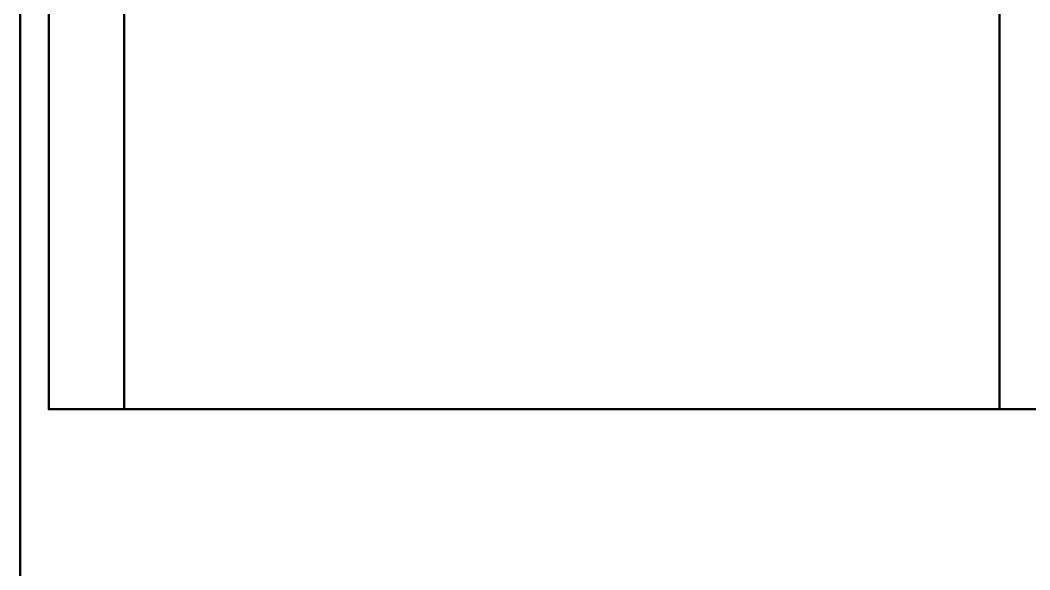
# Model space of a CAD drawing. Header units: millimetres. Extents: x 153 to 11230, y 154 to 10357.
# Drawn here: x 1440.31 to 1473.75, y 1263.42 to 1281.62 of the extents above; entities that cross this region are included whole.
import ezdxf

# ---------------------------------------------------------------- set-up
doc = ezdxf.new("R2010")
doc.units = ezdxf.units.MM
doc.layers.add('468_Bar attrezzature', color=73, linetype='Continuous', lineweight=50)
doc.layers.add('490_CAMPITURE_001-AM_0', color=9, linetype='Continuous', lineweight=0)

# ---------------------------------------------------------------- blocks, each defined once
blk = doc.blocks.new('NEEN94T')
blk.add_lwpolyline([(0, 0), (1400, 0), (1400, -920), (0, -920)], close=True)
for points in [[(0, -835, 620), (0, 0, 620), (1400, 0, 2360), (1400, -835, 2360)], [(1400, -835, 2360), (1400, 0, 2360), (1400, 0, 2580), (1400, -835, 2580)], [(1400, -892.85, 2640), (1400, -75, 2640), (0, -75, 900), (0, -892.85, 900)], [(1400, -892.85, 2640), (1400, -892.85, 2640), (1400, -896.5, 2637.63), (1400, -75, 2640)]]:
    blk.add_3dface(points)
for points, invisible_edges in [([(1400, -919.65, 2585.63), (1400, -919.88, 2583.03), (1400, -916, 2580), (1400, 0, 2580)], 8), ([(1400, -75, 2640), (1400, -896.5, 2637.63), (1400, -919.65, 2585.63), (1400, 0, 2580)], 12)]:
    blk.add_3dface(points, dxfattribs=dict(invisible_edges=invisible_edges))
blk = doc.blocks.new('VR4014N')
for p, q in [((1105.05, -35.99), (1105.05, -380)), ((1394.97, -380), (1394.97, -35.99))]:
    blk.add_line(p, q)
at = {"extrusion": (-4.05736e-16, -1, 2.22045e-16)}
for p, q in [((1152.48, -380, 932.44), (1155.69, -380, 937.99)), ((1155.69, -380, 926.89), (1152.48, -380, 932.44)), ((1152.48, -380, 971.74), (1155.69, -380, 977.29)), ((1155.69, -380, 966.19), (1152.48, -380, 971.74)), ((1152.48, -380, 958.64), (1155.69, -380, 964.19)), ((1155.69, -380, 953.09), (1152.48, -380, 958.64)), ((1152.48, -380, 945.54), (1155.69, -380, 951.09)), ((1155.69, -380, 939.99), (1152.48, -380, 945.54)), ((1152.48, -380, 984.84), (1155.69, -380, 990.39)), ((1155.69, -380, 979.29), (1152.48, -380, 984.84)), ((1155.69, -380, 937.99), (1162.1, -380, 937.99)), ((1162.1, -380, 926.89), (1155.69, -380, 926.89)), ((1155.69, -380, 977.29), (1162.1, -380, 977.29)), ((1162.1, -380, 966.19), (1155.69, -380, 966.19)), ((1155.69, -380, 964.19), (1162.1, -380, 964.19)), ((1162.1, -380, 953.09), (1155.69, -380, 953.09)), ((1155.69, -380, 951.09), (1162.1, -380, 951.09)), ((1162.1, -380, 939.99), (1155.69, -380, 939.99)), ((1155.69, -380, 990.39), (1162.1, -380, 990.39)), ((1162.1, -380, 979.29), (1155.69, -380, 979.29)), ((1162.1, -380, 937.99), (1165.3, -380, 932.44)), ((1165.3, -380, 932.44), (1162.1, -380, 926.89)), ((1162.1, -380, 977.29), (1165.3, -380, 971.74)), ((1165.3, -380, 971.74), (1162.1, -380, 966.19)), ((1162.1, -380, 964.19), (1165.3, -380, 958.64)), ((1165.3, -380, 958.64), (1162.1, -380, 953.09)), ((1162.1, -380, 951.09), (1165.3, -380, 945.54)), ((1165.3, -380, 945.54), (1162.1, -380, 939.99)), ((1162.1, -380, 990.39), (1165.3, -380, 984.84)), ((1165.3, -380, 984.84), (1162.1, -380, 979.29)), ((1163.83, -380, 938.99), (1167.03, -380, 944.54)), ((1167.03, -380, 933.44), (1163.83, -380, 938.99)), ((1163.83, -380, 925.89), (1167.03, -380, 931.44)), ((1167.03, -380, 920.34), (1163.83, -380, 925.89)), ((1163.83, -380, 978.29), (1167.03, -380, 983.84)), ((1167.03, -380, 972.74), (1163.83, -380, 978.29)), ((1163.83, -380, 952.09), (1167.03, -380, 957.64)), ((1167.03, -380, 946.54), (1163.83, -380, 952.09)), ((1163.83, -380, 965.19), (1167.03, -380, 970.74)), ((1167.03, -380, 959.64), (1163.83, -380, 965.19)), ((1163.83, -380, 991.39), (1167.03, -380, 996.94)), ((1167.03, -380, 985.84), (1163.83, -380, 991.39)), ((1167.03, -380, 944.54), (1173.44, -380, 944.54)), ((1173.44, -380, 933.44), (1167.03, -380, 933.44)), ((1167.03, -380, 931.44), (1173.44, -380, 931.44)), ((1173.44, -380, 920.34), (1167.03, -380, 920.34)), ((1167.03, -380, 983.84), (1173.44, -380, 983.84)), ((1173.44, -380, 972.74), (1167.03, -380, 972.74)), ((1167.03, -380, 957.64), (1173.44, -380, 957.64)), ((1173.44, -380, 946.54), (1167.03, -380, 946.54)), ((1167.03, -380, 970.74), (1173.44, -380, 970.74)), ((1173.44, -380, 959.64), (1167.03, -380, 959.64)), ((1167.03, -380, 996.94), (1173.44, -380, 996.94)), ((1173.44, -380, 985.84), (1167.03, -380, 985.84)), ((1173.44, -380, 944.54), (1176.65, -380, 938.99)), ((1176.65, -380, 938.99), (1173.44, -380, 933.44)), ((1173.44, -380, 931.44), (1176.65, -380, 925.89)), ((1176.65, -380, 925.89), (1173.44, -380, 920.34)), ((1173.44, -380, 983.84), (1176.65, -380, 978.29)), ((1176.65, -380, 978.29), (1173.44, -380, 972.74)), ((1173.44, -380, 957.64), (1176.65, -380, 952.09)), ((1176.65, -380, 952.09), (1173.44, -380, 946.54)), ((1173.44, -380, 970.74), (1176.65, -380, 965.19)), ((1176.65, -380, 965.19), (1173.44, -380, 959.64)), ((1173.44, -380, 996.94), (1176.65, -380, 991.39)), ((1176.65, -380, 991.39), (1173.44, -380, 985.84)), ((1175.17, -380, 932.44), (1178.38, -380, 937.99)), ((1178.38, -380, 926.89), (1175.17, -380, 932.44)), ((1175.17, -380, 971.74), (1178.38, -380, 977.29)), ((1178.38, -380, 966.19), (1175.17, -380, 971.74)), ((1175.17, -380, 958.64), (1178.38, -380, 964.19)), ((1178.38, -380, 953.09), (1175.17, -380, 958.64)), ((1175.17, -380, 945.54), (1178.38, -380, 951.09)), ((1178.38, -380, 939.99), (1175.17, -380, 945.54)), ((1175.17, -380, 984.84), (1178.38, -380, 990.39)), ((1178.38, -380, 979.29), (1175.17, -380, 984.84)), ((1178.38, -380, 937.99), (1184.79, -380, 937.99)), ((1184.79, -380, 926.89), (1178.38, -380, 926.89)), ((1178.38, -380, 977.29), (1184.79, -380, 977.29)), ((1184.79, -380, 966.19), (1178.38, -380, 966.19)), ((1178.38, -380, 964.19), (1184.79, -380, 964.19)), ((1184.79, -380, 953.09), (1178.38, -380, 953.09)), ((1178.38, -380, 951.09), (1184.79, -380, 951.09)), ((1184.79, -380, 939.99), (1178.38, -380, 939.99)), ((1178.38, -380, 990.39), (1184.79, -380, 990.39)), ((1184.79, -380, 979.29), (1178.38, -380, 979.29)), ((1184.79, -380, 937.99), (1187.99, -380, 932.44)), ((1187.99, -380, 932.44), (1184.79, -380, 926.89)), ((1184.79, -380, 977.29), (1187.99, -380, 971.74)), ((1187.99, -380, 971.74), (1184.79, -380, 966.19)), ((1184.79, -380, 964.19), (1187.99, -380, 958.64)), ((1187.99, -380, 958.64), (1184.79, -380, 953.09)), ((1184.79, -380, 951.09), (1187.99, -380, 945.54)), ((1187.99, -380, 945.54), (1184.79, -380, 939.99)), ((1184.79, -380, 990.39), (1187.99, -380, 984.84)), ((1187.99, -380, 984.84), (1184.79, -380, 979.29)), ((1186.52, -380, 938.99), (1189.72, -380, 944.54)), ((1189.72, -380, 933.44), (1186.52, -380, 938.99)), ((1186.52, -380, 925.89), (1189.72, -380, 931.44)), ((1189.72, -380, 920.34), (1186.52, -380, 925.89)), ((1186.52, -380, 978.29), (1189.72, -380, 983.84)), ((1189.72, -380, 972.74), (1186.52, -380, 978.29)), ((1186.52, -380, 952.09), (1189.72, -380, 957.64)), ((1189.72, -380, 946.54), (1186.52, -380, 952.09)), ((1186.52, -380, 965.19), (1189.72, -380, 970.74)), ((1189.72, -380, 959.64), (1186.52, -380, 965.19)), ((1186.52, -380, 991.39), (1189.72, -380, 996.94)), ((1189.72, -380, 985.84), (1186.52, -380, 991.39)), ((1189.72, -380, 944.54), (1196.13, -380, 944.54)), ((1196.13, -380, 933.44), (1189.72, -380, 933.44)), ((1189.72, -380, 931.44), (1196.13, -380, 931.44)), ((1196.13, -380, 920.34), (1189.72, -380, 920.34)), ((1189.72, -380, 983.84), (1196.13, -380, 983.84)), ((1196.13, -380, 972.74), (1189.72, -380, 972.74)), ((1189.72, -380, 957.64), (1196.13, -380, 957.64)), ((1196.13, -380, 946.54), (1189.72, -380, 946.54)), ((1189.72, -380, 970.74), (1196.13, -380, 970.74)), ((1196.13, -380, 959.64), (1189.72, -380, 959.64)), ((1189.72, -380, 996.94), (1196.13, -380, 996.94)), ((1196.13, -380, 985.84), (1189.72, -380, 985.84)), ((1196.13, -380, 944.54), (1199.34, -380, 938.99)), ((1199.34, -380, 938.99), (1196.13, -380, 933.44)), ((1196.13, -380, 931.44), (1199.34, -380, 925.89)), ((1199.34, -380, 925.89), (1196.13, -380, 920.34)), ((1196.13, -380, 983.84), (1199.34, -380, 978.29)), ((1199.34, -380, 978.29), (1196.13, -380, 972.74)), ((1196.13, -380, 957.64), (1199.34, -380, 952.09)), ((1199.34, -380, 952.09), (1196.13, -380, 946.54)), ((1196.13, -380, 970.74), (1199.34, -380, 965.19)), ((1199.34, -380, 965.19), (1196.13, -380, 959.64)), ((1196.13, -380, 996.94), (1199.34, -380, 991.39)), ((1199.34, -380, 991.39), (1196.13, -380, 985.84)), ((1197.86, -380, 932.44), (1201.07, -380, 937.99)), ((1201.07, -380, 926.89), (1197.86, -380, 932.44)), ((1197.86, -380, 971.74), (1201.07, -380, 977.29)), ((1201.07, -380, 966.19), (1197.86, -380, 971.74)), ((1197.86, -380, 958.64), (1201.07, -380, 964.19)), ((1201.07, -380, 953.09), (1197.86, -380, 958.64)), ((1197.86, -380, 945.54), (1201.07, -380, 951.09)), ((1201.07, -380, 939.99), (1197.86, -380, 945.54)), ((1197.86, -380, 984.84), (1201.07, -380, 990.39)), ((1201.07, -380, 979.29), (1197.86, -380, 984.84)), ((1201.07, -380, 937.99), (1207.48, -380, 937.99)), ((1207.48, -380, 926.89), (1201.07, -380, 926.89)), ((1201.07, -380, 977.29), (1207.48, -380, 977.29)), ((1207.48, -380, 966.19), (1201.07, -380, 966.19)), ((1201.07, -380, 964.19), (1207.48, -380, 964.19)), ((1207.48, -380, 953.09), (1201.07, -380, 953.09)), ((1201.07, -380, 951.09), (1207.48, -380, 951.09)), ((1207.48, -380, 939.99), (1201.07, -380, 939.99)), ((1201.07, -380, 990.39), (1207.48, -380, 990.39)), ((1207.48, -380, 979.29), (1201.07, -380, 979.29)), ((1207.48, -380, 937.99), (1210.68, -380, 932.44)), ((1210.68, -380, 932.44), (1207.48, -380, 926.89)), ((1207.48, -380, 977.29), (1210.68, -380, 971.74)), ((1210.68, -380, 971.74), (1207.48, -380, 966.19)), ((1207.48, -380, 964.19), (1210.68, -380, 958.64)), ((1210.68, -380, 958.64), (1207.48, -380, 953.09)), ((1207.48, -380, 951.09), (1210.68, -380, 945.54)), ((1210.68, -380, 945.54), (1207.48, -380, 939.99)), ((1207.48, -380, 990.39), (1210.68, -380, 984.84)), ((1210.68, -380, 984.84), (1207.48, -380, 979.29)), ((1209.21, -380, 938.99), (1212.41, -380, 944.54)), ((1212.41, -380, 933.44), (1209.21, -380, 938.99)), ((1209.21, -380, 925.89), (1212.41, -380, 931.44)), ((1212.41, -380, 920.34), (1209.21, -380, 925.89)), ((1209.21, -380, 978.29), (1212.41, -380, 983.84)), ((1212.41, -380, 972.74), (1209.21, -380, 978.29)), ((1209.21, -380, 952.09), (1212.41, -380, 957.64)), ((1212.41, -380, 946.54), (1209.21, -380, 952.09)), ((1209.21, -380, 965.19), (1212.41, -380, 970.74)), ((1212.41, -380, 959.64), (1209.21, -380, 965.19)), ((1209.21, -380, 991.39), (1212.41, -380, 996.94)), ((1212.41, -380, 985.84), (1209.21, -380, 991.39)), ((1212.41, -380, 944.54), (1218.82, -380, 944.54)), ((1218.82, -380, 933.44), (1212.41, -380, 933.44)), ((1212.41, -380, 931.44), (1218.82, -380, 931.44)), ((1218.82, -380, 920.34), (1212.41, -380, 920.34)), ((1212.41, -380, 983.84), (1218.82, -380, 983.84)), ((1218.82, -380, 972.74), (1212.41, -380, 972.74)), ((1212.41, -380, 957.64), (1218.82, -380, 957.64)), ((1218.82, -380, 946.54), (1212.41, -380, 946.54)), ((1212.41, -380, 970.74), (1218.82, -380, 970.74)), ((1218.82, -380, 959.64), (1212.41, -380, 959.64)), ((1212.41, -380, 996.94), (1218.82, -380, 996.94)), ((1218.82, -380, 985.84), (1212.41, -380, 985.84)), ((1218.82, -380, 944.54), (1222.03, -380, 938.99)), ((1222.03, -380, 938.99), (1218.82, -380, 933.44)), ((1218.82, -380, 931.44), (1222.03, -380, 925.89)), ((1222.03, -380, 925.89), (1218.82, -380, 920.34)), ((1218.82, -380, 983.84), (1222.03, -380, 978.29)), ((1222.03, -380, 978.29), (1218.82, -380, 972.74)), ((1218.82, -380, 957.64), (1222.03, -380, 952.09)), ((1222.03, -380, 952.09), (1218.82, -380, 946.54)), ((1218.82, -380, 970.74), (1222.03, -380, 965.19)), ((1222.03, -380, 965.19), (1218.82, -380, 959.64)), ((1218.82, -380, 996.94), (1222.03, -380, 991.39)), ((1222.03, -380, 991.39), (1218.82, -380, 985.84)), ((1220.55, -380, 932.44), (1223.76, -380, 937.99)), ((1223.76, -380, 926.89), (1220.55, -380, 932.44)), ((1220.55, -380, 971.74), (1223.76, -380, 977.29)), ((1223.76, -380, 966.19), (1220.55, -380, 971.74)), ((1220.55, -380, 958.64), (1223.76, -380, 964.19)), ((1223.76, -380, 953.09), (1220.55, -380, 958.64)), ((1220.55, -380, 945.54), (1223.76, -380, 951.09)), ((1223.76, -380, 939.99), (1220.55, -380, 945.54)), ((1220.55, -380, 984.84), (1223.76, -380, 990.39)), ((1223.76, -380, 979.29), (1220.55, -380, 984.84)), ((1223.76, -380, 937.99), (1230.17, -380, 937.99)), ((1230.17, -380, 926.89), (1223.76, -380, 926.89)), ((1223.76, -380, 977.29), (1230.17, -380, 977.29)), ((1230.17, -380, 966.19), (1223.76, -380, 966.19)), ((1223.76, -380, 964.19), (1230.17, -380, 964.19)), ((1230.17, -380, 953.09), (1223.76, -380, 953.09)), ((1223.76, -380, 951.09), (1230.17, -380, 951.09)), ((1230.17, -380, 939.99), (1223.76, -380, 939.99)), ((1223.76, -380, 990.39), (1230.17, -380, 990.39)), ((1230.17, -380, 979.29), (1223.76, -380, 979.29)), ((1230.17, -380, 937.99), (1233.37, -380, 932.44)), ((1233.37, -380, 932.44), (1230.17, -380, 926.89)), ((1230.17, -380, 977.29), (1233.37, -380, 971.74)), ((1233.37, -380, 971.74), (1230.17, -380, 966.19)), ((1230.17, -380, 964.19), (1233.37, -380, 958.64)), ((1233.37, -380, 958.64), (1230.17, -380, 953.09)), ((1230.17, -380, 951.09), (1233.37, -380, 945.54)), ((1233.37, -380, 945.54), (1230.17, -380, 939.99)), ((1230.17, -380, 990.39), (1233.37, -380, 984.84)), ((1233.37, -380, 984.84), (1230.17, -380, 979.29)), ((1231.9, -380, 938.99), (1235.1, -380, 944.54)), ((1235.1, -380, 933.44), (1231.9, -380, 938.99)), ((1231.9, -380, 925.89), (1235.1, -380, 931.44)), ((1235.1, -380, 920.34), (1231.9, -380, 925.89)), ((1231.9, -380, 978.29), (1235.1, -380, 983.84)), ((1235.1, -380, 972.74), (1231.9, -380, 978.29)), ((1231.9, -380, 952.09), (1235.1, -380, 957.64)), ((1235.1, -380, 946.54), (1231.9, -380, 952.09)), ((1231.9, -380, 965.19), (1235.1, -380, 970.74)), ((1235.1, -380, 959.64), (1231.9, -380, 965.19)), ((1231.9, -380, 991.39), (1235.1, -380, 996.94)), ((1235.1, -380, 985.84), (1231.9, -380, 991.39)), ((1235.1, -380, 944.54), (1241.51, -380, 944.54)), ((1241.51, -380, 933.44), (1235.1, -380, 933.44)), ((1235.1, -380, 931.44), (1241.51, -380, 931.44)), ((1241.51, -380, 920.34), (1235.1, -380, 920.34)), ((1235.1, -380, 983.84), (1241.51, -380, 983.84)), ((1241.51, -380, 972.74), (1235.1, -380, 972.74)), ((1235.1, -380, 957.64), (1241.51, -380, 957.64)), ((1241.51, -380, 946.54), (1235.1, -380, 946.54)), ((1235.1, -380, 970.74), (1241.51, -380, 970.74)), ((1241.51, -380, 959.64), (1235.1, -380, 959.64)), ((1235.1, -380, 996.94), (1241.51, -380, 996.94)), ((1241.51, -380, 985.84), (1235.1, -380, 985.84)), ((1241.51, -380, 944.54), (1244.72, -380, 938.99)), ((1244.72, -380, 938.99), (1241.51, -380, 933.44)), ((1241.51, -380, 931.44), (1244.72, -380, 925.89)), ((1244.72, -380, 925.89), (1241.51, -380, 920.34)), ((1241.51, -380, 983.84), (1244.72, -380, 978.29)), ((1244.72, -380, 978.29), (1241.51, -380, 972.74)), ((1241.51, -380, 957.64), (1244.72, -380, 952.09)), ((1244.72, -380, 952.09), (1241.51, -380, 946.54)), ((1241.51, -380, 970.74), (1244.72, -380, 965.19)), ((1244.72, -380, 965.19), (1241.51, -380, 959.64)), ((1241.51, -380, 996.94), (1244.72, -380, 991.39)), ((1244.72, -380, 991.39), (1241.51, -380, 985.84)), ((1243.24, -380, 932.44), (1246.45, -380, 937.99)), ((1246.45, -380, 926.89), (1243.24, -380, 932.44)), ((1243.24, -380, 971.74), (1246.45, -380, 977.29)), ((1246.45, -380, 966.19), (1243.24, -380, 971.74)), ((1243.24, -380, 958.64), (1246.45, -380, 964.19)), ((1246.45, -380, 953.09), (1243.24, -380, 958.64)), ((1243.24, -380, 945.54), (1246.45, -380, 951.09)), ((1246.45, -380, 939.99), (1243.24, -380, 945.54)), ((1243.24, -380, 984.84), (1246.45, -380, 990.39)), ((1246.45, -380, 979.29), (1243.24, -380, 984.84)), ((1246.45, -380, 937.99), (1252.86, -380, 937.99)), ((1252.86, -380, 926.89), (1246.45, -380, 926.89)), ((1246.45, -380, 977.29), (1252.86, -380, 977.29)), ((1252.86, -380, 966.19), (1246.45, -380, 966.19)), ((1246.45, -380, 964.19), (1252.86, -380, 964.19)), ((1252.86, -380, 953.09), (1246.45, -380, 953.09)), ((1246.45, -380, 951.09), (1252.86, -380, 951.09)), ((1252.86, -380, 939.99), (1246.45, -380, 939.99)), ((1246.45, -380, 990.39), (1252.86, -380, 990.39)), ((1252.86, -380, 979.29), (1246.45, -380, 979.29)), ((1252.86, -380, 937.99), (1256.06, -380, 932.44)), ((1256.06, -380, 932.44), (1252.86, -380, 926.89)), ((1252.86, -380, 977.29), (1256.06, -380, 971.74)), ((1256.06, -380, 971.74), (1252.86, -380, 966.19)), ((1252.86, -380, 964.19), (1256.06, -380, 958.64)), ((1256.06, -380, 958.64), (1252.86, -380, 953.09)), ((1252.86, -380, 951.09), (1256.06, -380, 945.54)), ((1256.06, -380, 945.54), (1252.86, -380, 939.99)), ((1252.86, -380, 990.39), (1256.06, -380, 984.84)), ((1256.06, -380, 984.84), (1252.86, -380, 979.29)), ((1254.59, -380, 978.29), (1257.79, -380, 983.84)), ((1257.79, -380, 972.74), (1254.59, -380, 978.29)), ((1254.59, -380, 991.39), (1257.79, -380, 996.94)), ((1257.79, -380, 985.84), (1254.59, -380, 991.39)), ((1254.59, -380, 952.09), (1257.79, -380, 957.64)), ((1257.79, -380, 946.54), (1254.59, -380, 952.09)), ((1254.59, -380, 938.99), (1257.79, -380, 944.54)), ((1257.79, -380, 933.44), (1254.59, -380, 938.99)), ((1254.59, -380, 925.89), (1257.79, -380, 931.44)), ((1257.79, -380, 920.34), (1254.59, -380, 925.89)), ((1254.59, -380, 965.19), (1257.79, -380, 970.74)), ((1257.79, -380, 959.64), (1254.59, -380, 965.19)), ((1257.79, -380, 983.84), (1264.2, -380, 983.84)), ((1264.2, -380, 972.74), (1257.79, -380, 972.74)), ((1257.79, -380, 996.94), (1264.2, -380, 996.94)), ((1264.2, -380, 985.84), (1257.79, -380, 985.84)), ((1257.79, -380, 957.64), (1264.2, -380, 957.64)), ((1264.2, -380, 946.54), (1257.79, -380, 946.54)), ((1257.79, -380, 944.54), (1264.2, -380, 944.54)), ((1264.2, -380, 933.44), (1257.79, -380, 933.44)), ((1257.79, -380, 931.44), (1264.2, -380, 931.44)), ((1264.2, -380, 920.34), (1257.79, -380, 920.34)), ((1257.79, -380, 970.74), (1264.2, -380, 970.74)), ((1264.2, -380, 959.64), (1257.79, -380, 959.64)), ((1264.2, -380, 983.84), (1267.41, -380, 978.29)), ((1267.41, -380, 978.29), (1264.2, -380, 972.74)), ((1264.2, -380, 996.94), (1267.41, -380, 991.39)), ((1267.41, -380, 991.39), (1264.2, -380, 985.84)), ((1264.2, -380, 957.64), (1267.41, -380, 952.09)), ((1267.41, -380, 952.09), (1264.2, -380, 946.54)), ((1264.2, -380, 944.54), (1267.41, -380, 938.99)), ((1267.41, -380, 938.99), (1264.2, -380, 933.44)), ((1264.2, -380, 931.44), (1267.41, -380, 925.89)), ((1267.41, -380, 925.89), (1264.2, -380, 920.34)), ((1264.2, -380, 970.74), (1267.41, -380, 965.19)), ((1267.41, -380, 965.19), (1264.2, -380, 959.64)), ((1265.93, -380, 932.44), (1269.14, -380, 937.99)), ((1269.14, -380, 926.89), (1265.93, -380, 932.44)), ((1265.93, -380, 971.74), (1269.14, -380, 977.29)), ((1269.14, -380, 966.19), (1265.93, -380, 971.74)), ((1265.93, -380, 958.64), (1269.14, -380, 964.19)), ((1269.14, -380, 953.09), (1265.93, -380, 958.64)), ((1265.93, -380, 945.54), (1269.14, -380, 951.09)), ((1269.14, -380, 939.99), (1265.93, -380, 945.54)), ((1265.93, -380, 984.84), (1269.14, -380, 990.39)), ((1269.14, -380, 979.29), (1265.93, -380, 984.84)), ((1269.14, -380, 937.99), (1275.55, -380, 937.99)), ((1275.55, -380, 926.89), (1269.14, -380, 926.89)), ((1269.14, -380, 977.29), (1275.55, -380, 977.29)), ((1275.55, -380, 966.19), (1269.14, -380, 966.19)), ((1269.14, -380, 964.19), (1275.55, -380, 964.19)), ((1275.55, -380, 953.09), (1269.14, -380, 953.09)), ((1269.14, -380, 951.09), (1275.55, -380, 951.09)), ((1275.55, -380, 939.99), (1269.14, -380, 939.99)), ((1269.14, -380, 990.39), (1275.55, -380, 990.39)), ((1275.55, -380, 979.29), (1269.14, -380, 979.29)), ((1271.4, -380, 1010.8), (1271.4, -380, 1036.2)), ((1299.6, -380, 1010.8), (1271.4, -380, 1010.8)), ((1271.4, -380, 1036.2), (1299.6, -380, 1036.2)), ((1275.55, -380, 937.99), (1278.75, -380, 932.44)), ((1278.75, -380, 932.44), (1275.55, -380, 926.89)), ((1275.55, -380, 977.29), (1278.75, -380, 971.74)), ((1278.75, -380, 971.74), (1275.55, -380, 966.19)), ((1275.55, -380, 964.19), (1278.75, -380, 958.64)), ((1278.75, -380, 958.64), (1275.55, -380, 953.09)), ((1275.55, -380, 951.09), (1278.75, -380, 945.54)), ((1278.75, -380, 945.54), (1275.55, -380, 939.99)), ((1275.55, -380, 990.39), (1278.75, -380, 984.84)), ((1278.75, -380, 984.84), (1275.55, -380, 979.29)), ((1277.28, -380, 938.99), (1280.48, -380, 944.54)), ((1280.48, -380, 933.44), (1277.28, -380, 938.99)), ((1277.28, -380, 925.89), (1280.48, -380, 931.44)), ((1280.48, -380, 920.34), (1277.28, -380, 925.89)), ((1277.28, -380, 978.29), (1280.48, -380, 983.84)), ((1280.48, -380, 972.74), (1277.28, -380, 978.29)), ((1277.28, -380, 952.09), (1280.48, -380, 957.64)), ((1280.48, -380, 946.54), (1277.28, -380, 952.09)), ((1277.28, -380, 965.19), (1280.48, -380, 970.74)), ((1280.48, -380, 959.64), (1277.28, -380, 965.19)), ((1277.28, -380, 991.39), (1280.48, -380, 996.94)), ((1280.48, -380, 985.84), (1277.28, -380, 991.39)), ((1280.48, -380, 944.54), (1286.89, -380, 944.54)), ((1286.89, -380, 933.44), (1280.48, -380, 933.44)), ((1280.48, -380, 931.44), (1286.89, -380, 931.44)), ((1286.89, -380, 920.34), (1280.48, -380, 920.34)), ((1280.48, -380, 983.84), (1286.89, -380, 983.84)), ((1286.89, -380, 972.74), (1280.48, -380, 972.74)), ((1280.48, -380, 957.64), (1286.89, -380, 957.64)), ((1286.89, -380, 946.54), (1280.48, -380, 946.54)), ((1280.48, -380, 970.74), (1286.89, -380, 970.74)), ((1286.89, -380, 959.64), (1280.48, -380, 959.64)), ((1280.48, -380, 996.94), (1286.89, -380, 996.94)), ((1286.89, -380, 985.84), (1280.48, -380, 985.84)), ((1286.89, -380, 944.54), (1290.1, -380, 938.99)), ((1290.1, -380, 938.99), (1286.89, -380, 933.44)), ((1286.89, -380, 931.44), (1290.1, -380, 925.89)), ((1290.1, -380, 925.89), (1286.89, -380, 920.34)), ((1286.89, -380, 983.84), (1290.1, -380, 978.29)), ((1290.1, -380, 978.29), (1286.89, -380, 972.74)), ((1286.89, -380, 957.64), (1290.1, -380, 952.09)), ((1290.1, -380, 952.09), (1286.89, -380, 946.54)), ((1286.89, -380, 970.74), (1290.1, -380, 965.19)), ((1290.1, -380, 965.19), (1286.89, -380, 959.64)), ((1286.89, -380, 996.94), (1290.1, -380, 991.39)), ((1290.1, -380, 991.39), (1286.89, -380, 985.84)), ((1288.62, -380, 932.44), (1291.83, -380, 937.99)), ((1291.83, -380, 926.89), (1288.62, -380, 932.44)), ((1288.62, -380, 971.74), (1291.83, -380, 977.29)), ((1291.83, -380, 966.19), (1288.62, -380, 971.74)), ((1288.62, -380, 958.64), (1291.83, -380, 964.19)), ((1291.83, -380, 953.09), (1288.62, -380, 958.64)), ((1288.62, -380, 945.54), (1291.83, -380, 951.09)), ((1291.83, -380, 939.99), (1288.62, -380, 945.54)), ((1288.62, -380, 984.84), (1291.83, -380, 990.39)), ((1291.83, -380, 979.29), (1288.62, -380, 984.84)), ((1291.83, -380, 937.99), (1298.24, -380, 937.99)), ((1298.24, -380, 926.89), (1291.83, -380, 926.89)), ((1291.83, -380, 977.29), (1298.24, -380, 977.29)), ((1298.24, -380, 966.19), (1291.83, -380, 966.19)), ((1291.83, -380, 964.19), (1298.24, -380, 964.19)), ((1298.24, -380, 953.09), (1291.83, -380, 953.09)), ((1291.83, -380, 951.09), (1298.24, -380, 951.09)), ((1298.24, -380, 939.99), (1291.83, -380, 939.99)), ((1291.83, -380, 990.39), (1298.24, -380, 990.39)), ((1298.24, -380, 979.29), (1291.83, -380, 979.29)), ((1298.24, -380, 937.99), (1301.44, -380, 932.44)), ((1301.44, -380, 932.44), (1298.24, -380, 926.89)), ((1298.24, -380, 977.29), (1301.44, -380, 971.74)), ((1301.44, -380, 971.74), (1298.24, -380, 966.19)), ((1298.24, -380, 964.19), (1301.44, -380, 958.64)), ((1301.44, -380, 958.64), (1298.24, -380, 953.09)), ((1298.24, -380, 951.09), (1301.44, -380, 945.54)), ((1301.44, -380, 945.54), (1298.24, -380, 939.99)), ((1298.24, -380, 990.39), (1301.44, -380, 984.84)), ((1301.44, -380, 984.84), (1298.24, -380, 979.29)), ((1299.6, -380, 1036.2), (1299.6, -380, 1010.8)), ((1299.97, -380, 938.99), (1303.17, -380, 944.54)), ((1303.17, -380, 933.44), (1299.97, -380, 938.99)), ((1299.97, -380, 925.89), (1303.17, -380, 931.44)), ((1303.17, -380, 920.34), (1299.97, -380, 925.89)), ((1299.97, -380, 978.29), (1303.17, -380, 983.84)), ((1303.17, -380, 972.74), (1299.97, -380, 978.29)), ((1299.97, -380, 952.09), (1303.17, -380, 957.64)), ((1303.17, -380, 946.54), (1299.97, -380, 952.09)), ((1299.97, -380, 965.19), (1303.17, -380, 970.74)), ((1303.17, -380, 959.64), (1299.97, -380, 965.19)), ((1299.97, -380, 991.39), (1303.17, -380, 996.94)), ((1303.17, -380, 985.84), (1299.97, -380, 991.39)), ((1303.17, -380, 944.54), (1309.58, -380, 944.54)), ((1309.58, -380, 933.44), (1303.17, -380, 933.44)), ((1303.17, -380, 931.44), (1309.58, -380, 931.44)), ((1309.58, -380, 920.34), (1303.17, -380, 920.34)), ((1303.17, -380, 983.84), (1309.58, -380, 983.84)), ((1309.58, -380, 972.74), (1303.17, -380, 972.74)), ((1303.17, -380, 957.64), (1309.58, -380, 957.64)), ((1309.58, -380, 946.54), (1303.17, -380, 946.54)), ((1303.17, -380, 970.74), (1309.58, -380, 970.74)), ((1309.58, -380, 959.64), (1303.17, -380, 959.64)), ((1303.17, -380, 996.94), (1309.58, -380, 996.94)), ((1309.58, -380, 985.84), (1303.17, -380, 985.84)), ((1309.58, -380, 944.54), (1312.79, -380, 938.99)), ((1312.79, -380, 938.99), (1309.58, -380, 933.44)), ((1309.58, -380, 931.44), (1312.79, -380, 925.89)), ((1312.79, -380, 925.89), (1309.58, -380, 920.34)), ((1309.58, -380, 983.84), (1312.79, -380, 978.29)), ((1312.79, -380, 978.29), (1309.58, -380, 972.74)), ((1309.58, -380, 957.64), (1312.79, -380, 952.09)), ((1312.79, -380, 952.09), (1309.58, -380, 946.54)), ((1309.58, -380, 970.74), (1312.79, -380, 965.19)), ((1312.79, -380, 965.19), (1309.58, -380, 959.64)), ((1309.58, -380, 996.94), (1312.79, -380, 991.39)), ((1312.79, -380, 991.39), (1309.58, -380, 985.84)), ((1311.31, -380, 932.44), (1314.52, -380, 937.99)), ((1314.52, -380, 926.89), (1311.31, -380, 932.44)), ((1311.31, -380, 971.74), (1314.52, -380, 977.29)), ((1314.52, -380, 966.19), (1311.31, -380, 971.74)), ((1311.31, -380, 958.64), (1314.52, -380, 964.19)), ((1314.52, -380, 953.09), (1311.31, -380, 958.64)), ((1311.31, -380, 945.54), (1314.52, -380, 951.09)), ((1314.52, -380, 939.99), (1311.31, -380, 945.54)), ((1311.31, -380, 984.84), (1314.52, -380, 990.39)), ((1314.52, -380, 979.29), (1311.31, -380, 984.84)), ((1314.52, -380, 937.99), (1320.93, -380, 937.99)), ((1320.93, -380, 926.89), (1314.52, -380, 926.89)), ((1314.52, -380, 977.29), (1320.93, -380, 977.29)), ((1320.93, -380, 966.19), (1314.52, -380, 966.19)), ((1314.52, -380, 964.19), (1320.93, -380, 964.19)), ((1320.93, -380, 953.09), (1314.52, -380, 953.09)), ((1314.52, -380, 951.09), (1320.93, -380, 951.09)), ((1320.93, -380, 939.99), (1314.52, -380, 939.99)), ((1314.52, -380, 990.39), (1320.93, -380, 990.39)), ((1320.93, -380, 979.29), (1314.52, -380, 979.29)), ((1319, -380, 1009), (1319, -380, 1038)), ((1390, -380, 1009), (1319, -380, 1009)), ((1319, -380, 1038), (1390, -380, 1038)), ((1320.93, -380, 937.99), (1324.13, -380, 932.44)), ((1324.13, -380, 932.44), (1320.93, -380, 926.89)), ((1320.93, -380, 977.29), (1324.13, -380, 971.74)), ((1324.13, -380, 971.74), (1320.93, -380, 966.19)), ((1320.93, -380, 964.19), (1324.13, -380, 958.64)), ((1324.13, -380, 958.64), (1320.93, -380, 953.09)), ((1320.93, -380, 951.09), (1324.13, -380, 945.54)), ((1324.13, -380, 945.54), (1320.93, -380, 939.99)), ((1320.93, -380, 990.39), (1324.13, -380, 984.84)), ((1324.13, -380, 984.84), (1320.93, -380, 979.29)), ((1322.66, -380, 938.99), (1325.86, -380, 944.54)), ((1325.86, -380, 933.44), (1322.66, -380, 938.99)), ((1322.66, -380, 925.89), (1325.86, -380, 931.44)), ((1325.86, -380, 920.34), (1322.66, -380, 925.89)), ((1322.66, -380, 978.29), (1325.86, -380, 983.84)), ((1325.86, -380, 972.74), (1322.66, -380, 978.29)), ((1322.66, -380, 952.09), (1325.86, -380, 957.64)), ((1325.86, -380, 946.54), (1322.66, -380, 952.09)), ((1322.66, -380, 965.19), (1325.86, -380, 970.74)), ((1325.86, -380, 959.64), (1322.66, -380, 965.19)), ((1322.66, -380, 991.39), (1325.86, -380, 996.94)), ((1325.86, -380, 985.84), (1322.66, -380, 991.39)), ((1325.86, -380, 944.54), (1332.27, -380, 944.54)), ((1332.27, -380, 933.44), (1325.86, -380, 933.44)), ((1325.86, -380, 931.44), (1332.27, -380, 931.44)), ((1332.27, -380, 920.34), (1325.86, -380, 920.34)), ((1325.86, -380, 983.84), (1332.27, -380, 983.84)), ((1332.27, -380, 972.74), (1325.86, -380, 972.74)), ((1325.86, -380, 957.64), (1332.27, -380, 957.64)), ((1332.27, -380, 946.54), (1325.86, -380, 946.54)), ((1325.86, -380, 970.74), (1332.27, -380, 970.74)), ((1332.27, -380, 959.64), (1325.86, -380, 959.64)), ((1325.86, -380, 996.94), (1332.27, -380, 996.94)), ((1332.27, -380, 985.84), (1325.86, -380, 985.84)), ((1332.27, -380, 944.54), (1335.48, -380, 938.99)), ((1335.48, -380, 938.99), (1332.27, -380, 933.44)), ((1332.27, -380, 931.44), (1335.48, -380, 925.89)), ((1335.48, -380, 925.89), (1332.27, -380, 920.34)), ((1332.27, -380, 983.84), (1335.48, -380, 978.29)), ((1335.48, -380, 978.29), (1332.27, -380, 972.74)), ((1332.27, -380, 957.64), (1335.48, -380, 952.09)), ((1335.48, -380, 952.09), (1332.27, -380, 946.54)), ((1332.27, -380, 970.74), (1335.48, -380, 965.19)), ((1335.48, -380, 965.19), (1332.27, -380, 959.64)), ((1332.27, -380, 996.94), (1335.48, -380, 991.39)), ((1335.48, -380, 991.39), (1332.27, -380, 985.84)), ((1334, -380, 932.44), (1337.21, -380, 937.99)), ((1337.21, -380, 926.89), (1334, -380, 932.44)), ((1334, -380, 971.74), (1337.21, -380, 977.29)), ((1337.21, -380, 966.19), (1334, -380, 971.74)), ((1334, -380, 958.64), (1337.21, -380, 964.19)), ((1337.21, -380, 953.09), (1334, -380, 958.64)), ((1334, -380, 945.54), (1337.21, -380, 951.09)), ((1337.21, -380, 939.99), (1334, -380, 945.54)), ((1334, -380, 984.84), (1337.21, -380, 990.39)), ((1337.21, -380, 979.29), (1334, -380, 984.84)), ((1337.21, -380, 937.99), (1343.62, -380, 937.99)), ((1343.62, -380, 926.89), (1337.21, -380, 926.89)), ((1337.21, -380, 977.29), (1343.62, -380, 977.29)), ((1343.62, -380, 966.19), (1337.21, -380, 966.19)), ((1337.21, -380, 964.19), (1343.62, -380, 964.19)), ((1343.62, -380, 953.09), (1337.21, -380, 953.09)), ((1337.21, -380, 951.09), (1343.62, -380, 951.09)), ((1343.62, -380, 939.99), (1337.21, -380, 939.99)), ((1337.21, -380, 990.39), (1343.62, -380, 990.39)), ((1343.62, -380, 979.29), (1337.21, -380, 979.29)), ((1343.62, -380, 937.99), (1346.82, -380, 932.44)), ((1346.82, -380, 932.44), (1343.62, -380, 926.89)), ((1343.62, -380, 977.29), (1346.82, -380, 971.74)), ((1346.82, -380, 971.74), (1343.62, -380, 966.19)), ((1343.62, -380, 964.19), (1346.82, -380, 958.64)), ((1346.82, -380, 958.64), (1343.62, -380, 953.09)), ((1343.62, -380, 951.09), (1346.82, -380, 945.54)), ((1346.82, -380, 945.54), (1343.62, -380, 939.99)), ((1343.62, -380, 990.39), (1346.82, -380, 984.84)), ((1346.82, -380, 984.84), (1343.62, -380, 979.29)), ((1345.35, -380, 938.99), (1348.55, -380, 944.54)), ((1348.55, -380, 933.44), (1345.35, -380, 938.99)), ((1345.35, -380, 925.89), (1348.55, -380, 931.44)), ((1348.55, -380, 920.34), (1345.35, -380, 925.89)), ((1345.35, -380, 978.29), (1348.55, -380, 983.84)), ((1348.55, -380, 972.74), (1345.35, -380, 978.29)), ((1345.35, -380, 952.09), (1348.55, -380, 957.64)), ((1348.55, -380, 946.54), (1345.35, -380, 952.09)), ((1345.35, -380, 965.19), (1348.55, -380, 970.74)), ((1348.55, -380, 959.64), (1345.35, -380, 965.19)), ((1345.35, -380, 991.39), (1348.55, -380, 996.94)), ((1348.55, -380, 985.84), (1345.35, -380, 991.39)), ((1348.55, -380, 944.54), (1354.96, -380, 944.54)), ((1354.96, -380, 933.44), (1348.55, -380, 933.44)), ((1348.55, -380, 931.44), (1354.96, -380, 931.44)), ((1354.96, -380, 920.34), (1348.55, -380, 920.34)), ((1348.55, -380, 983.84), (1354.96, -380, 983.84)), ((1354.96, -380, 972.74), (1348.55, -380, 972.74)), ((1348.55, -380, 957.64), (1354.96, -380, 957.64)), ((1354.96, -380, 946.54), (1348.55, -380, 946.54)), ((1348.55, -380, 970.74), (1354.96, -380, 970.74)), ((1354.96, -380, 959.64), (1348.55, -380, 959.64)), ((1348.55, -380, 996.94), (1354.96, -380, 996.94)), ((1354.96, -380, 985.84), (1348.55, -380, 985.84)), ((1354.96, -380, 944.54), (1358.17, -380, 938.99)), ((1358.17, -380, 938.99), (1354.96, -380, 933.44)), ((1354.96, -380, 931.44), (1358.17, -380, 925.89)), ((1358.17, -380, 925.89), (1354.96, -380, 920.34)), ((1354.96, -380, 983.84), (1358.17, -380, 978.29)), ((1358.17, -380, 978.29), (1354.96, -380, 972.74)), ((1354.96, -380, 957.64), (1358.17, -380, 952.09)), ((1358.17, -380, 952.09), (1354.96, -380, 946.54)), ((1354.96, -380, 970.74), (1358.17, -380, 965.19)), ((1358.17, -380, 965.19), (1354.96, -380, 959.64)), ((1354.96, -380, 996.94), (1358.17, -380, 991.39)), ((1358.17, -380, 991.39), (1354.96, -380, 985.84)), ((1356.69, -380, 932.44), (1359.9, -380, 937.99)), ((1359.9, -380, 926.89), (1356.69, -380, 932.44)), ((1356.69, -380, 971.74), (1359.9, -380, 977.29)), ((1359.9, -380, 966.19), (1356.69, -380, 971.74)), ((1356.69, -380, 958.64), (1359.9, -380, 964.19)), ((1359.9, -380, 953.09), (1356.69, -380, 958.64)), ((1356.69, -380, 945.54), (1359.9, -380, 951.09)), ((1359.9, -380, 939.99), (1356.69, -380, 945.54)), ((1356.69, -380, 984.84), (1359.9, -380, 990.39)), ((1359.9, -380, 979.29), (1356.69, -380, 984.84)), ((1359.9, -380, 937.99), (1366.31, -380, 937.99)), ((1366.31, -380, 926.89), (1359.9, -380, 926.89)), ((1359.9, -380, 977.29), (1366.31, -380, 977.29)), ((1366.31, -380, 966.19), (1359.9, -380, 966.19)), ((1359.9, -380, 964.19), (1366.31, -380, 964.19)), ((1366.31, -380, 953.09), (1359.9, -380, 953.09)), ((1359.9, -380, 951.09), (1366.31, -380, 951.09)), ((1366.31, -380, 939.99), (1359.9, -380, 939.99)), ((1359.9, -380, 990.39), (1366.31, -380, 990.39)), ((1366.31, -380, 979.29), (1359.9, -380, 979.29)), ((1366.31, -380, 937.99), (1369.51, -380, 932.44)), ((1369.51, -380, 932.44), (1366.31, -380, 926.89)), ((1366.31, -380, 977.29), (1369.51, -380, 971.74)), ((1369.51, -380, 971.74), (1366.31, -380, 966.19)), ((1366.31, -380, 964.19), (1369.51, -380, 958.64)), ((1369.51, -380, 958.64), (1366.31, -380, 953.09)), ((1366.31, -380, 951.09), (1369.51, -380, 945.54)), ((1369.51, -380, 945.54), (1366.31, -380, 939.99)), ((1366.31, -380, 990.39), (1369.51, -380, 984.84)), ((1369.51, -380, 984.84), (1366.31, -380, 979.29)), ((1368.04, -380, 938.99), (1371.24, -380, 944.54)), ((1371.24, -380, 933.44), (1368.04, -380, 938.99)), ((1368.04, -380, 925.89), (1371.24, -380, 931.44)), ((1371.24, -380, 920.34), (1368.04, -380, 925.89)), ((1368.04, -380, 978.29), (1371.24, -380, 983.84)), ((1371.24, -380, 972.74), (1368.04, -380, 978.29)), ((1368.04, -380, 952.09), (1371.24, -380, 957.64)), ((1371.24, -380, 946.54), (1368.04, -380, 952.09)), ((1368.04, -380, 965.19), (1371.24, -380, 970.74)), ((1371.24, -380, 959.64), (1368.04, -380, 965.19)), ((1368.04, -380, 991.39), (1371.24, -380, 996.94)), ((1371.24, -380, 985.84), (1368.04, -380, 991.39)), ((1371.24, -380, 944.54), (1377.65, -380, 944.54)), ((1377.65, -380, 933.44), (1371.24, -380, 933.44)), ((1371.24, -380, 931.44), (1377.65, -380, 931.44)), ((1377.65, -380, 920.34), (1371.24, -380, 920.34)), ((1371.24, -380, 983.84), (1377.65, -380, 983.84)), ((1377.65, -380, 972.74), (1371.24, -380, 972.74)), ((1371.24, -380, 957.64), (1377.65, -380, 957.64)), ((1377.65, -380, 946.54), (1371.24, -380, 946.54)), ((1371.24, -380, 970.74), (1377.65, -380, 970.74)), ((1377.65, -380, 959.64), (1371.24, -380, 959.64)), ((1371.24, -380, 996.94), (1377.65, -380, 996.94)), ((1377.65, -380, 985.84), (1371.24, -380, 985.84)), ((1377.65, -380, 944.54), (1380.86, -380, 938.99)), ((1380.86, -380, 938.99), (1377.65, -380, 933.44)), ((1377.65, -380, 931.44), (1380.86, -380, 925.89)), ((1380.86, -380, 925.89), (1377.65, -380, 920.34)), ((1377.65, -380, 983.84), (1380.86, -380, 978.29)), ((1380.86, -380, 978.29), (1377.65, -380, 972.74)), ((1377.65, -380, 957.64), (1380.86, -380, 952.09)), ((1380.86, -380, 952.09), (1377.65, -380, 946.54)), ((1377.65, -380, 970.74), (1380.86, -380, 965.19)), ((1380.86, -380, 965.19), (1377.65, -380, 959.64)), ((1377.65, -380, 996.94), (1380.86, -380, 991.39)), ((1380.86, -380, 991.39), (1377.65, -380, 985.84)), ((1379.38, -380, 932.44), (1382.59, -380, 937.99)), ((1382.59, -380, 926.89), (1379.38, -380, 932.44)), ((1379.38, -380, 971.74), (1382.59, -380, 977.29)), ((1382.59, -380, 966.19), (1379.38, -380, 971.74)), ((1379.38, -380, 958.64), (1382.59, -380, 964.19)), ((1382.59, -380, 953.09), (1379.38, -380, 958.64)), ((1379.38, -380, 945.54), (1382.59, -380, 951.09)), ((1382.59, -380, 939.99), (1379.38, -380, 945.54)), ((1379.38, -380, 984.84), (1382.59, -380, 990.39)), ((1382.59, -380, 979.29), (1379.38, -380, 984.84)), ((1382.59, -380, 937.99), (1389, -380, 937.99)), ((1389, -380, 926.89), (1382.59, -380, 926.89)), ((1382.59, -380, 977.29), (1389, -380, 977.29)), ((1389, -380, 966.19), (1382.59, -380, 966.19)), ((1382.59, -380, 964.19), (1389, -380, 964.19)), ((1389, -380, 953.09), (1382.59, -380, 953.09)), ((1382.59, -380, 951.09), (1389, -380, 951.09)), ((1389, -380, 939.99), (1382.59, -380, 939.99)), ((1382.59, -380, 990.39), (1389, -380, 990.39)), ((1389, -380, 979.29), (1382.59, -380, 979.29)), ((1389, -380, 937.99), (1392.2, -380, 932.44)), ((1392.2, -380, 932.44), (1389, -380, 926.89)), ((1389, -380, 977.29), (1392.2, -380, 971.74)), ((1392.2, -380, 971.74), (1389, -380, 966.19)), ((1389, -380, 964.19), (1392.2, -380, 958.64)), ((1392.2, -380, 958.64), (1389, -380, 953.09)), ((1389, -380, 951.09), (1392.2, -380, 945.54)), ((1392.2, -380, 945.54), (1389, -380, 939.99)), ((1389, -380, 990.39), (1392.2, -380, 984.84)), ((1392.2, -380, 984.84), (1389, -380, 979.29)), ((1390, -380, 1038), (1390, -380, 1009))]:
    blk.add_line(p, q, dxfattribs=at)
blk.add_lwpolyline([(0, -380), (1420, -380), (1420, 0), (0, 0)], close=True)
at = {"extrusion": (1, -4.05736e-16, 1.83691e-16)}
for centre in [(-281.5, 865.3, 1420), (-350.32, 1031.41, 1420)]:
    blk.add_circle(centre, 3.5, dxfattribs=at)

msp = doc.modelspace()

# ---------------------------------------------------------------- hatches: boundary and pattern name
at = {"layer": '490_CAMPITURE_001-AM_0'}
h = msp.add_hatch(dxfattribs=at)
h.set_pattern_fill('ANSI37', color=256, scale=5, style=0)
h.set_pattern_definition([(45, (183.315, 9445.208), (-11.22532, 11.22532), []), (135, (183.315, 9445.208), (-11.22532, -11.22532), [])])
h.paths.add_polyline_path([(5063.315, 434.208), (5038.315, 434.208), (5038.315, 407.208), (4434.315, 407.208), (4434.315, 422.208), (806.315, 422.208), (806.315, 1739.39), (821.315, 1739.182), (821.315, 1799.182), (791.315, 1799.208), (791.315, 1879.208), (818.315, 1879.208), (818.315, 1904.208), (763.315, 1904.208), (763.315, 379.208), (5063.315, 379.208)])
h.paths.add_polyline_path([(2649.7, 400.813, -1), (2674.7, 400.813, -1)], flags=16)
h.paths.add_polyline_path([(1201.7, 400.813, -1), (1176.7, 400.813, -1)], flags=16)
h.paths.add_polyline_path([(3776.508, 400.813, -1), (3801.508, 400.813, -1)], flags=16)
h.paths.add_polyline_path([(783.603, 1769.21, -1), (808.603, 1769.21, -1)], flags=16)
h.paths.add_polyline_path([(4910.317, 393.477, -1), (4935.317, 393.477, -1)], flags=16)

# ---------------------------------------------------------------- block references
at = {"layer": '468_Bar attrezzature', "xscale": -0.1, "yscale": 0.1, "zscale": 0.1}
for name, p in [('NEEN94T', (1580.308, 1307.135, -342)), ('VR4014N', (1583.254, 1306.735, -332.954))]:
    msp.add_blockref(name, p, dxfattribs=at)

doc.saveas('drawing.dxf')
